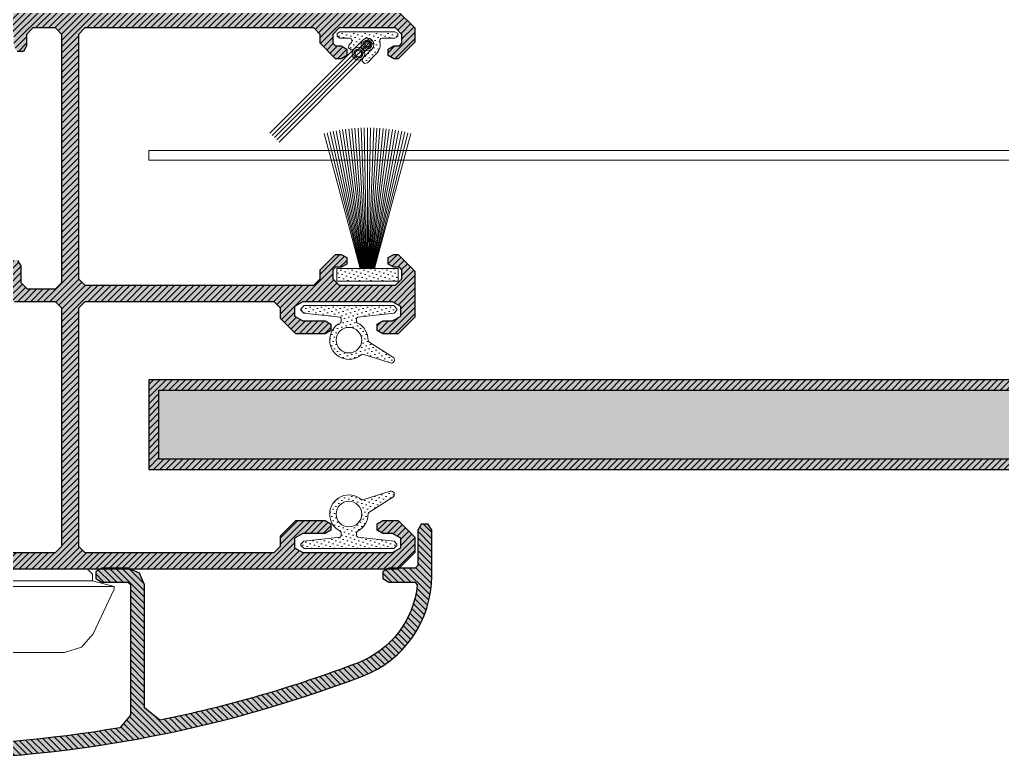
# Model space of a CAD drawing. Header units: millimetres. Extents: x 0 to 7790, y 0 to 17467.
# Drawn here: x 4404 to 4480.8, y 6621.5 to 6679.4 of the extents above; entities that cross this region are included whole.
import ezdxf

# ---------------------------------------------------------------- set-up
doc = ezdxf.new("R2010")
doc.units = ezdxf.units.MM
doc.layers.get('0').update_dxf_attribs({"lineweight": 15})
for name, color, linetype, lineweight in [('_MB_kreskowanie_pancerz_0.09', 137, 'Continuous', 9), ('_MB_kreskowanie_profile_0.09', 7, 'Continuous', 9), ('_MB_kreskowanie_uszczelki_0.09', 252, 'Continuous', 9), ('_MB_profile_0.25', 7, 'Continuous', 25), ('_MB_profile_tworzywo_0.15', 33, 'Continuous', 15), ('_MB_siatka_moskitiery_0.09', 141, 'Continuous', 9), ('_MB_solid', 7, 'Continuous', 9), ('_MB_uszczelki_0.15', 140, 'Continuous', 15)]:
    doc.layers.add(name, color=color, linetype=linetype, lineweight=lineweight)

# ---------------------------------------------------------------- blocks, each defined once
blk = doc.blocks.new('-PPDO79')
at = {"layer": '_MB_kreskowanie_profile_0.09', "transparency": 33554687}
h = blk.add_hatch(dxfattribs=at)
h.set_pattern_fill('JIS_WOOD', color=256, scale=0.5)
h.paths.add_polyline_path([(22.7, 14.05), (22.7, 28.85), (23.2, 29.35), (24, 29.35), (25.2, 30.55), (25.2, 32.85), (24.95, 33.283), (24.45, 33.283), (24.2, 32.85), (24.2, 31.1), (23.825, 30.45), (23.075, 30.45), (22.7, 31.1), (22.7, 38.1), (23.075, 38.75), (23.825, 38.75), (24.2, 38.1), (24.2, 37.35), (24.45, 36.917), (24.95, 36.917), (25.2, 37.35), (25.2, 38.55), (23.9, 39.85), (20.3, 39.85), (19, 38.55), (19, 38.2), (19.25, 37.767), (19.75, 37.767), (20, 38.2), (20, 38.65), (20.2, 38.85), (20.9, 38.85), (21.4, 38.35), (21.4, 33.95), (20.9, 33.45), (20.2, 33.45), (20, 33.65), (20, 34.1), (19.75, 34.533), (19.25, 34.533), (19, 34.1), (19, 33.65), (20.2, 32.45), (20.9, 32.45), (21.4, 31.95), (21.4, 14.05), (20.9, 13.55), (1.8, 13.55), (1.3, 14.05), (1.3, 31.95), (1.8, 32.45), (2.5, 32.45), (3.7, 33.65), (3.7, 34.1), (3.45, 34.533), (2.95, 34.533), (2.7, 34.1), (2.7, 33.65), (2.5, 33.45), (1.8, 33.45), (1.3, 33.95), (1.3, 38.35), (1.8, 38.85), (2.5, 38.85), (2.7, 38.65), (2.7, 38.2), (2.95, 37.767), (3.45, 37.767), (3.7, 38.2), (3.7, 38.55), (2.4, 39.85), (1.3, 39.85), (0, 38.55), (0, -38.55), (1.3, -39.85), (2.4, -39.85), (3.7, -38.55), (3.7, -38.2), (3.45, -37.767), (2.95, -37.767), (2.7, -38.2), (2.7, -38.65), (2.5, -38.85), (1.8, -38.85), (1.3, -38.35), (1.3, -33.95), (1.8, -33.45), (2.5, -33.45), (2.7, -33.65), (2.7, -34.1), (2.95, -34.533), (3.45, -34.533), (3.7, -34.1), (3.7, -33.65), (2.5, -32.45), (1.8, -32.45), (1.3, -31.95), (1.3, -14.05), (1.8, -13.55), (20.9, -13.55), (21.4, -14.05), (21.4, -31.95), (20.9, -32.45), (20.2, -32.45), (19, -33.65), (19, -34.1), (19.25, -34.533), (19.75, -34.533), (20, -34.1), (20, -33.65), (20.2, -33.45), (20.9, -33.45), (21.4, -33.95), (21.4, -38.35), (20.9, -38.85), (20.2, -38.85), (20, -38.65), (20, -38.2), (19.75, -37.767), (19.25, -37.767), (19, -38.2), (19, -38.55), (20.3, -39.85), (23.9, -39.85), (25.2, -38.55), (25.2, -37.35), (24.95, -36.917), (24.45, -36.917), (24.2, -37.35), (24.2, -38.1), (23.825, -38.75), (23.075, -38.75), (22.7, -38.1), (22.7, -31.1), (23.075, -30.45), (23.825, -30.45), (24.2, -31.1), (24.2, -32.85), (24.45, -33.283), (24.95, -33.283), (25.2, -32.85), (25.2, -30.55), (24, -29.35), (23.2, -29.35), (22.7, -28.85), (22.7, -14.05), (23.2, -13.55), (41.8, -13.55), (42.3, -14.05), (42.3, -28.85), (41.8, -29.35), (41, -29.35), (39.8, -30.55), (39.8, -32.85), (40.05, -33.283), (40.55, -33.283), (40.8, -32.85), (40.8, -31.1), (41.175, -30.45), (41.925, -30.45), (42.3, -31.1), (42.3, -38.1), (41.925, -38.75), (41.175, -38.75), (40.8, -38.1), (40.8, -37.35), (40.55, -36.917), (40.05, -36.917), (39.8, -37.35), (39.8, -38.55), (41.1, -39.85), (42.3, -39.85), (43.6, -38.55), (43.6, 38.55), (42.3, 39.85), (41.1, 39.85), (39.8, 38.55), (39.8, 37.35), (40.05, 36.917), (40.55, 36.917), (40.8, 37.35), (40.8, 38.1), (41.175, 38.75), (41.925, 38.75), (42.3, 38.1), (42.3, 31.1), (41.925, 30.45), (41.175, 30.45), (40.8, 31.1), (40.8, 32.85), (40.55, 33.283), (40.05, 33.283), (39.8, 32.85), (39.8, 30.55), (41, 29.35), (41.8, 29.35), (42.3, 28.85), (42.3, 14.05), (41.8, 13.55), (23.2, 13.55)])
h.paths.add_polyline_path([(23.2, 12.25), (41.8, 12.25), (42.3, 11.75), (42.3, -11.75), (41.8, -12.25), (23.2, -12.25), (22.7, -11.75), (22.7, -8.55), (22.2, -8.05), (19.9, -8.05), (19.467, -8.3), (19.467, -8.8), (19.9, -9.05), (21.2, -9.05), (21.7, -9.55), (21.7, -11.75), (21.2, -12.25), (1.8, -12.25), (1.3, -11.75), (1.3, -10), (1.8, -9.5), (2.7, -9.5), (3.133, -9.25), (3.133, -8.75), (2.7, -8.5), (1.8, -8.5), (1.3, -8), (1.3, -1), (1.8, -0.5), (2.7, -0.5), (3.133, -0.25), (3.133, 0.25), (2.7, 0.5), (1.8, 0.5), (1.3, 1), (1.3, 8), (1.8, 8.5), (2.7, 8.5), (3.133, 8.75), (3.133, 9.25), (2.7, 9.5), (1.8, 9.5), (1.3, 10), (1.3, 11.75), (1.8, 12.25), (21.2, 12.25), (21.7, 11.75), (21.7, 9.55), (21.2, 9.05), (19.9, 9.05), (19.467, 8.8), (19.467, 8.3), (19.9, 8.05), (22.2, 8.05), (22.7, 8.55), (22.7, 11.75)], flags=16)
at = {"layer": '_MB_solid', "transparency": 33554687}
h = blk.add_hatch(color=256, dxfattribs=at)
h.dxf.hatch_style = 1
h.paths.add_polyline_path([(1.3, 31.95), (1.8, 32.45), (2.5, 32.45), (3.7, 33.65), (3.7, 34.1), (3.45, 34.533), (2.95, 34.533), (2.7, 34.1), (2.7, 33.65), (2.5, 33.45), (1.8, 33.45), (1.3, 33.95), (1.3, 38.35), (1.8, 38.85), (2.5, 38.85), (2.7, 38.65), (2.7, 38.2), (2.95, 37.767), (3.45, 37.767), (3.7, 38.2), (3.7, 38.55), (2.4, 39.85), (1.3, 39.85), (0, 38.55), (0, -38.55), (1.3, -39.85), (2.4, -39.85), (3.7, -38.55), (3.7, -38.2), (3.45, -37.767), (2.95, -37.767), (2.7, -38.2), (2.7, -38.65), (2.5, -38.85), (1.8, -38.85), (1.3, -38.35), (1.3, -33.95), (1.8, -33.45), (2.5, -33.45), (2.7, -33.65), (2.7, -34.1), (2.95, -34.533), (3.45, -34.533), (3.7, -34.1), (3.7, -33.65), (2.5, -32.45), (1.8, -32.45), (1.3, -31.95), (1.3, -14.05), (1.8, -13.55), (20.9, -13.55), (21.4, -14.05), (21.4, -31.95), (20.9, -32.45), (20.2, -32.45), (19, -33.65), (19, -34.1), (19.25, -34.533), (19.75, -34.533), (20, -34.1), (20, -33.65), (20.2, -33.45), (20.9, -33.45), (21.4, -33.95), (21.4, -38.35), (20.9, -38.85), (20.2, -38.85), (20, -38.65), (20, -38.2), (19.75, -37.767), (19.25, -37.767), (19, -38.2), (19, -38.55), (20.3, -39.85), (23.9, -39.85), (25.2, -38.55), (25.2, -37.35), (24.95, -36.917), (24.45, -36.917), (24.2, -37.35), (24.2, -38.1), (23.825, -38.75), (23.075, -38.75), (22.7, -38.1), (22.7, -31.1), (23.075, -30.45), (23.825, -30.45), (24.2, -31.1), (24.2, -32.85), (24.45, -33.283), (24.95, -33.283), (25.2, -32.85), (25.2, -30.55), (24, -29.35), (23.2, -29.35), (22.7, -28.85), (22.7, -14.05), (23.2, -13.55), (41.8, -13.55), (42.3, -14.05), (42.3, -28.85), (41.8, -29.35), (41, -29.35), (39.8, -30.55), (39.8, -32.85), (40.05, -33.283), (40.55, -33.283), (40.8, -32.85), (40.8, -31.1), (41.175, -30.45), (41.925, -30.45), (42.3, -31.1), (42.3, -38.1), (41.925, -38.75), (41.175, -38.75), (40.8, -38.1), (40.8, -37.35), (40.55, -36.917), (40.05, -36.917), (39.8, -37.35), (39.8, -38.55), (41.1, -39.85), (42.3, -39.85), (43.6, -38.55), (43.6, 38.55), (42.3, 39.85), (41.1, 39.85), (39.8, 38.55), (39.8, 37.35), (40.05, 36.917), (40.55, 36.917), (40.8, 37.35), (40.8, 38.1), (41.175, 38.75), (41.925, 38.75), (42.3, 38.1), (42.3, 31.1), (41.925, 30.45), (41.175, 30.45), (40.8, 31.1), (40.8, 32.85), (40.55, 33.283), (40.05, 33.283), (39.8, 32.85), (39.8, 30.55), (41, 29.35), (41.8, 29.35), (42.3, 28.85), (42.3, 14.05), (41.8, 13.55), (23.2, 13.55), (22.7, 14.05), (22.7, 28.85), (23.2, 29.35), (24, 29.35), (25.2, 30.55), (25.2, 32.85), (24.95, 33.283), (24.45, 33.283), (24.2, 32.85), (24.2, 31.1), (23.825, 30.45), (23.075, 30.45), (22.7, 31.1), (22.7, 38.1), (23.075, 38.75), (23.825, 38.75), (24.2, 38.1), (24.2, 37.35), (24.45, 36.917), (24.95, 36.917), (25.2, 37.35), (25.2, 38.55), (23.9, 39.85), (20.3, 39.85), (19, 38.55), (19, 38.2), (19.25, 37.767), (19.75, 37.767), (20, 38.2), (20, 38.65), (20.2, 38.85), (20.9, 38.85), (21.4, 38.35), (21.4, 33.95), (20.9, 33.45), (20.2, 33.45), (20, 33.65), (20, 34.1), (19.75, 34.533), (19.25, 34.533), (19, 34.1), (19, 33.65), (20.2, 32.45), (20.9, 32.45), (21.4, 31.95), (21.4, 14.05), (20.9, 13.55), (1.8, 13.55), (1.3, 14.05)])
h.paths.add_polyline_path([(1.8, 12.25), (21.2, 12.25), (21.7, 11.75), (21.7, 9.55), (21.2, 9.05), (19.9, 9.05), (19.467, 8.8), (19.467, 8.3), (19.9, 8.05), (22.2, 8.05), (22.7, 8.55), (22.7, 11.75), (23.2, 12.25), (41.8, 12.25), (42.3, 11.75), (42.3, -11.75), (41.8, -12.25), (23.2, -12.25), (22.7, -11.75), (22.7, -8.55), (22.2, -8.05), (19.9, -8.05), (19.467, -8.3), (19.467, -8.8), (19.9, -9.05), (21.2, -9.05), (21.7, -9.55), (21.7, -11.75), (21.2, -12.25), (1.8, -12.25), (1.3, -11.75), (1.3, -10), (1.8, -9.5), (2.7, -9.5), (3.133, -9.25), (3.133, -8.75), (2.7, -8.5), (1.8, -8.5), (1.3, -8), (1.3, -1), (1.8, -0.5), (2.7, -0.5), (3.133, -0.25), (3.133, 0.25), (2.7, 0.5), (1.8, 0.5), (1.3, 1), (1.3, 8), (1.8, 8.5), (2.7, 8.5), (3.133, 8.75), (3.133, 9.25), (2.7, 9.5), (1.8, 9.5), (1.3, 10), (1.3, 11.75)], flags=16)
at = {"layer": '_MB_profile_0.25'}
for points in [[(0, -38.55), (1.3, -39.85), (2.4, -39.85), (3.7, -38.55), (3.7, -38.2), (3.45, -37.767), (2.95, -37.767), (2.7, -38.2), (2.7, -38.65), (2.5, -38.85), (1.8, -38.85), (1.3, -38.35), (1.3, -33.95), (1.8, -33.45), (2.5, -33.45), (2.7, -33.65), (2.7, -34.1), (2.95, -34.533), (3.45, -34.533), (3.7, -34.1), (3.7, -33.65), (2.5, -32.45), (1.8, -32.45), (1.3, -31.95), (1.3, -14.05), (1.8, -13.55), (20.9, -13.55), (21.4, -14.05), (21.4, -31.95), (20.9, -32.45), (20.2, -32.45), (19, -33.65), (19, -34.1), (19.25, -34.533), (19.75, -34.533), (20, -34.1), (20, -33.65), (20.2, -33.45), (20.9, -33.45), (21.4, -33.95), (21.4, -38.35), (20.9, -38.85), (20.2, -38.85), (20, -38.65), (20, -38.2), (19.75, -37.767), (19.25, -37.767), (19, -38.2), (19, -38.55), (20.3, -39.85), (23.9, -39.85), (25.2, -38.55), (25.2, -37.35), (24.95, -36.917), (24.45, -36.917), (24.2, -37.35), (24.2, -38.1), (23.825, -38.75), (23.075, -38.75), (22.7, -38.1), (22.7, -31.1), (23.075, -30.45), (23.825, -30.45), (24.2, -31.1), (24.2, -32.85), (24.45, -33.283), (24.95, -33.283), (25.2, -32.85), (25.2, -30.55), (24, -29.35), (23.2, -29.35), (22.7, -28.85), (22.7, -14.05), (23.2, -13.55), (41.8, -13.55), (42.3, -14.05), (42.3, -28.85), (41.8, -29.35), (41, -29.35), (39.8, -30.55), (39.8, -32.85), (40.05, -33.283), (40.55, -33.283), (40.8, -32.85), (40.8, -31.1), (41.175, -30.45), (41.925, -30.45), (42.3, -31.1), (42.3, -38.1), (41.925, -38.75), (41.175, -38.75), (40.8, -38.1), (40.8, -37.35), (40.55, -36.917), (40.05, -36.917), (39.8, -37.35), (39.8, -38.55), (41.1, -39.85), (42.3, -39.85), (43.6, -38.55), (43.6, 38.55)], [(42.3, 11.75), (42.3, -11.75), (41.8, -12.25), (23.2, -12.25), (22.7, -11.75), (22.7, -8.55)], [(19.467, -8.8), (19.9, -9.05), (21.2, -9.05), (21.7, -9.55), (21.7, -11.75), (21.2, -12.25), (1.8, -12.25), (1.3, -11.75), (1.3, -10), (1.8, -9.5), (2.7, -9.5), (3.133, -9.25), (3.133, -8.75)]]:
    blk.add_lwpolyline(points, dxfattribs=at)
blk = doc.blocks.new("-4.8'1200")
at = {"layer": '_MB_kreskowanie_uszczelki_0.09', "transparency": 33554687}
h = blk.add_hatch(dxfattribs=at)
h.set_pattern_fill('DOTS', color=256, scale=0.2, angle=45, style=0)
h.paths.add_polyline_path([(0, 2.4), (-1, 2.4), (-1, -2.4), (0, -2.4)])
h = blk.add_hatch(dxfattribs=at)
h.set_pattern_fill('DOTS', color=256, scale=0.2, angle=45, style=0)
h.set_pattern_definition([(45, (0, 0), (-11.225, 33.676), [0, -31.75])])
h.paths.add_polyline_path([(0, 2.4), (-1, 2.4), (-1, -2.4), (0, -2.4)])
at = {"layer": '_MB_uszczelki_0.15'}
for p, q in [((-1, 0.521), (-11.615, 3.153)), ((-1, 0.563), (-11.554, 3.391)), ((-1, 0.397), (-11.772, 2.435)), ((-1, 0.438), (-11.724, 2.676)), ((-1, 0.479), (-11.671, 2.915)), ((-1, 0.276), (-11.888, 1.71)), ((-1, 0.317), (-11.854, 1.952)), ((-1, 0.357), (-11.815, 2.194)), ((-1, 0.157), (-11.963, 0.979)), ((-1, 0.197), (-11.943, 1.223)), ((-1, 0.237), (-11.918, 1.467)), ((-1, 0), (-12, 0)), ((-1, 0), (-12, 0)), ((-1, 0.039), (-11.998, 0.245)), ((-1, 0.079), (-11.991, 0.49)), ((-1, 0.118), (-11.979, 0.735)), ((-1, -0.039), (-11.998, -0.245)), ((-1, -0.079), (-11.991, -0.49)), ((-1, -0.118), (-11.979, -0.735)), ((-1, -0.157), (-11.963, -0.979)), ((-1, -0.197), (-11.943, -1.223)), ((-1, -0.237), (-11.918, -1.467)), ((-1, -0.276), (-11.888, -1.71)), ((-1, -0.317), (-11.854, -1.952)), ((-1, -0.357), (-11.815, -2.194)), ((-1, -0.397), (-11.772, -2.435)), ((-1, -0.438), (-11.724, -2.676)), ((-1, -0.479), (-11.671, -2.915)), ((-1, -0.521), (-11.615, -3.153)), ((-1, -0.563), (-11.554, -3.391))]:
    blk.add_line(p, q, dxfattribs=at)
blk.add_lwpolyline([(-1, -2.4), (-1, 2.4), (0, 2.4), (0, -2.4)], close=True, dxfattribs=at)
blk = doc.blocks.new("-4.8'1100")
at = {"layer": '_MB_kreskowanie_uszczelki_0.09', "transparency": 33554687}
h = blk.add_hatch(dxfattribs=at)
h.set_pattern_fill('DOTS', color=256, scale=0.2, angle=45)
h.paths.add_polyline_path([(0.536, -1.048), (0.63, -0.974), (0.75, -0.968, 0.265507), (1.707, -0.707), (2.414, 0), (2.479, 0.241), (2.302, 0.418), (2.061, 0.354), (1.354, -0.354, -1), (0.646, 0.354), (1.356, 1.063), (1.421, 1.305), (1.244, 1.482), (1.003, 1.417), (0.841, 1.256), (0.7, 1.197), (0.559, 1.256), (0.5, 1.397), (0.5, 2.15), (0.375, 2.367), (0.125, 2.367), (0, 2.15), (0, -2.15), (0.125, -2.367), (0.375, -2.367), (0.5, -2.15), (0.5, -1.162)])
at = {"layer": '_MB_uszczelki_0.15'}
for points in [[(8.094, 7.45), (0.515, -0.13)], [(8.268, 7.271), (0.644, -0.354)], [(8.442, 7.092), (0.868, -0.484)], [(1.354, 1.063), (7.92, 7.63)], [(2.058, 0.353), (8.617, 6.912)]]:
    blk.add_lwpolyline(points, dxfattribs=at)
blk.add_lwpolyline([(1.003, 1.417), (0.841, 1.256), (0.7, 1.197), (0.559, 1.256), (0.5, 1.397), (0.5, 2.15), (0.375, 2.367), (0.125, 2.367), (0, 2.15), (0, -2.15), (0.125, -2.367), (0.375, -2.367), (0.5, -2.15), (0.5, -1.162), (0.536, -1.048), (0.63, -0.974), (0.75, -0.968, 0.265507), (1.707, -0.707), (2.414, 0), (2.479, 0.241), (2.302, 0.418), (2.061, 0.354), (1.354, -0.354, -1), (0.646, 0.354), (1.356, 1.063), (1.421, 1.305), (1.244, 1.482)], format="xyb", close=True, dxfattribs=at)
for centre, radius in [((1.707, 0.707), 0.5), ((1.707, 0.707), 0.35), ((1.707, 0.707), 0.25), ((1, 0), 0.5), ((1, 0), 0.5), ((1, 0), 0.5), ((1, 0), 0.35), ((1, 0), 0.25), ((1, 0), 0.15)]:
    blk.add_circle(centre, radius, dxfattribs=at)
blk = doc.blocks.new("-U1'PR")
at = {"layer": '_MB_kreskowanie_uszczelki_0.09', "transparency": 33554687}
h = blk.add_hatch(dxfattribs=at)
h.set_pattern_fill('DOTS', color=256, scale=0.2, angle=-45, style=0)
h.set_pattern_definition([(315, (-5304.15352, -16174.49385), (0.3367596045, 0.1122532015), [0, -0.3175])])
h.paths.add_polyline_path([(3.4, 0), (3.65, 0.25), (3.65, 0.344), (3.426, 0.592), (0.59, 0.891), (0.5, 0.99), (0.5, 1.261), (0.556, 1.351, 1.144878), (-1.092, 3.825), (-1.188, 3.805), (-3.333, 4.481, 0.876976), (-3.542, 4.032), (-1.646, 2.823), (-1.6, 2.737, 0.293638), (-0.756, 1.351), (-0.7, 1.261), (-0.7, 0.99), (-0.79, 0.891), (-3.626, 0.592), (-3.85, 0.344), (-3.85, 0.25), (-3.6, 0)])
h.paths.add_polyline_path([(-0.1, 3.7, -1), (-0.1, 1.7, -1)], flags=16)
at = {"layer": '_MB_uszczelki_0.15'}
blk.add_lwpolyline([(0.5, 1.261), (0.556, 1.351, 1.144878), (-1.092, 3.825), (-1.188, 3.805), (-3.333, 4.481, 0.876976), (-3.542, 4.032), (-1.646, 2.823), (-1.6, 2.737, 0.293638), (-0.756, 1.351), (-0.7, 1.261), (-0.7, 0.99), (-0.79, 0.891), (-3.626, 0.592), (-3.85, 0.344), (-3.85, 0.25), (-3.6, 0), (3.4, 0), (3.65, 0.25), (3.65, 0.344), (3.426, 0.592), (0.59, 0.891), (0.5, 0.99)], format="xyb", close=True, dxfattribs=at)
blk.add_circle((-0.1, 2.7), 1, dxfattribs=at)
blk = doc.blocks.new("-PPDO79'G")
at = {"xscale": -1}
for name, p in [('-PPDO79', (0, 0)), ("-4.8'1100", (-1.599, -36.15)), ("-4.8'1200", (-21.099, -36.15))]:
    blk.add_blockref(name, p, dxfattribs=at)
at = {"xscale": -1, "rotation": 270}
blk.add_blockref("-U1'PR", (-41.997, -34.6), dxfattribs=at)
at = {"rotation": 90}
blk.add_blockref("-U1'PR", (-23, -34.6), dxfattribs=at)
blk = doc.blocks.new('*U287')
at = {"layer": '_MB_kreskowanie_pancerz_0.09', "transparency": 33554585}
h = blk.add_hatch(color=256, dxfattribs=at)
h.dxf.hatch_style = 1
h.paths.add_polyline_path([(6.3, 2.7), (6.3, -2.7), (438.37, -2.7), (438.37, 2.7)])
at = {"layer": '_MB_kreskowanie_profile_0.09'}
h = blk.add_hatch(dxfattribs=at)
h.set_pattern_fill('JIS_WOOD', color=256, scale=0.5)
h.set_pattern_definition([(45, (-8277.34697, -1091.06414), (-0.25, 0.25), [])])
h.paths.add_polyline_path([(5.5, 3.5), (5.5, -3.5), (439.17, -3.509), (439.17, 3.501)])
h.paths.add_polyline_path([(6.3, -2.7), (6.3, 2.7), (438.37, 2.7), (438.37, -2.7)], flags=16)
at = {"layer": '_MB_solid'}
h = blk.add_hatch(color=256, dxfattribs=at)
h.dxf.hatch_style = 1
h.paths.add_polyline_path([(5.5, 3.5), (5.5, -3.5), (439.17, -3.509), (439.17, 3.501)])
h.paths.add_polyline_path([(6.3, 2.7), (438.37, 2.7), (438.37, -2.7), (6.3, -2.7)], flags=16)
at = {"layer": '_MB_profile_0.25'}
for points in [[(5.5, 3.5), (5.5, -3.5), (439.17, -3.509), (439.17, 3.501), (5.5, 3.5)], [(438.37, 2.7), (438.37, -2.7), (6.3, -2.7), (6.3, 2.7), (438.37, 2.7)]]:
    blk.add_lwpolyline(points, dxfattribs=at)
blk = doc.blocks.new('*U262')
at = {"layer": '_MB_siatka_moskitiery_0.09'}
blk.add_lwpolyline([(5.5, -0.37), (5.5, 0.37), (439.15, 0.37), (439.15, -0.37)], close=True, dxfattribs=at)
blk = doc.blocks.new("-N'PPD79")
at = {"layer": '_MB_kreskowanie_profile_0.09'}
h = blk.add_hatch(dxfattribs=at)
h.set_pattern_fill('JIS_WOOD', color=256, scale=0.5, style=0)
h.set_pattern_definition([(45, (-707.6051, -345.04258), (-0.25, 0.25), [])])
h.paths.add_polyline_path([(-1.3, 18.573), (-10.918, 18.573), (-11.898, 19.773, -0.040502), (-7.424, 35.215, -0.28458), (-1.32, 39.888), (-1.1, 39.689), (-1.1, 37.673), (-0.825, 37.197), (-0.275, 37.197), (0, 37.673), (0, 39.723), (0.2, 39.923), (2.95, 39.923), (3.426, 40.198), (3.426, 40.748), (2.95, 41.023), (-0.599, 41.023, 0.311482), (-8.452, 35.606, 0.183502), (-8.452, -35.759, 0.311482), (-0.599, -41.177), (2.95, -41.177), (3.426, -40.902), (3.426, -40.352), (2.95, -40.077), (0.2, -40.077), (0, -39.877), (0, -37.827), (-0.275, -37.35), (-0.825, -37.35), (-1.1, -37.827), (-1.1, -39.842), (-1.32, -40.041, -0.28458), (-7.424, -35.368, -0.040502), (-11.898, -19.926), (-10.918, -18.727), (-1.3, -18.727), (-0.412, -18.314), (0, -17.427), (0, -15.377), (-0.275, -14.9), (-0.825, -14.9), (-1.1, -15.377), (-1.1, -17.427), (-1.3, -17.627), (-11.498, -17.627), (-12.484, -16.795, -0.084699), (-12.484, 16.642), (-11.498, 17.473), (-1.3, 17.473), (-1.1, 17.273), (-1.1, 15.223), (-0.825, 14.747), (-0.275, 14.747), (0, 15.223), (0, 17.273), (-0.412, 18.161)])
at = {"layer": '_MB_solid'}
blk.add_hatch(color=256, dxfattribs=at).paths.add_polyline_path([(-0.412, 18.161), (-1.3, 18.573), (-10.918, 18.573), (-11.898, 19.773, -0.040502), (-7.424, 35.215, -0.28458), (-1.32, 39.888), (-1.1, 39.689), (-1.1, 37.673), (-0.825, 37.197), (-0.275, 37.197), (0, 37.673), (0, 39.723), (0.2, 39.923), (2.95, 39.923), (3.426, 40.198), (3.426, 40.748), (2.95, 41.023), (-0.599, 41.023, 0.311482), (-8.452, 35.606, 0.183502), (-8.452, -35.759, 0.311482), (-0.599, -41.177), (2.95, -41.177), (3.426, -40.902), (3.426, -40.352), (2.95, -40.077), (0.2, -40.077), (0, -39.877), (0, -37.827), (-0.275, -37.35), (-0.825, -37.35), (-1.1, -37.827), (-1.1, -39.842), (-1.32, -40.041, -0.28458), (-7.424, -35.368, -0.040502), (-11.898, -19.926), (-10.918, -18.727), (-1.3, -18.727), (-0.412, -18.314), (0, -17.427), (0, -15.377), (-0.275, -14.9), (-0.825, -14.9), (-1.1, -15.377), (-1.1, -17.427), (-1.3, -17.627), (-11.498, -17.627), (-12.484, -16.795, -0.084699), (-12.484, 16.642), (-11.498, 17.473), (-1.3, 17.473), (-1.1, 17.273), (-1.1, 15.223), (-0.825, 14.747), (-0.275, 14.747), (0, 15.223), (0, 17.273)])
at = {"layer": '_MB_profile_0.25'}
blk.add_lwpolyline([(-8.452, 35.606, 0.183502), (-8.452, -35.759, 0.311482), (-0.599, -41.177), (2.95, -41.177), (3.426, -40.902), (3.426, -40.352), (2.95, -40.077), (0.2, -40.077), (0, -39.877), (0, -37.827), (-0.275, -37.35), (-0.825, -37.35), (-1.1, -37.827), (-1.1, -39.842), (-1.32, -40.041, -0.28458), (-7.424, -35.368, -0.040502), (-11.898, -19.926), (-10.918, -18.727), (-1.3, -18.727), (-0.412, -18.314), (0, -17.427), (0, -15.377), (-0.275, -14.9), (-0.825, -14.9), (-1.1, -15.377), (-1.1, -17.427), (-1.3, -17.627), (-11.498, -17.627), (-12.484, -16.795, -0.084699), (-12.484, 16.642)], format="xyb", dxfattribs=at)
blk = doc.blocks.new('-PZO_bok')
at = {"layer": '_MB_profile_tworzywo_0.15'}
for points in [[(-5.057, -14.717), (-1.556, -16.35), (-1.356, -16.35), (-0.9, -14.65), (-0.4, -14.65), (0, -14.25), (0, -13.493), (0, 13.493), (0, 14.25), (-0.4, 14.65), (-0.9, 14.65), (-1.356, 16.35), (-1.556, 16.35), (-5.057, 14.717), (-6.108, 13.795), (-6.5, 12.452), (-6.5, -12.452), (-6.108, -13.795), (-5.057, -14.717)], [(-1.356, -16.35), (-1.356, 16.35)], [(-0.9, 14.65), (-0.9, -14.65)]]:
    blk.add_lwpolyline(points, dxfattribs=at)

msp = doc.modelspace()

# ---------------------------------------------------------------- block references
at = {"rotation": 90}
for name, p in [("-PPDO79'G", (4395, 6680)), ("-N'PPD79", (4395, 6636.488)), ('-PZO_bok', (4395, 6636.4))]:
    msp.add_blockref(name, p, dxfattribs=at)
for name, p in [('*U262', (4408.55, 6668.75)), ('*U287', (4408.55, 6647.7))]:
    msp.add_blockref(name, p)

doc.saveas('drawing.dxf')
